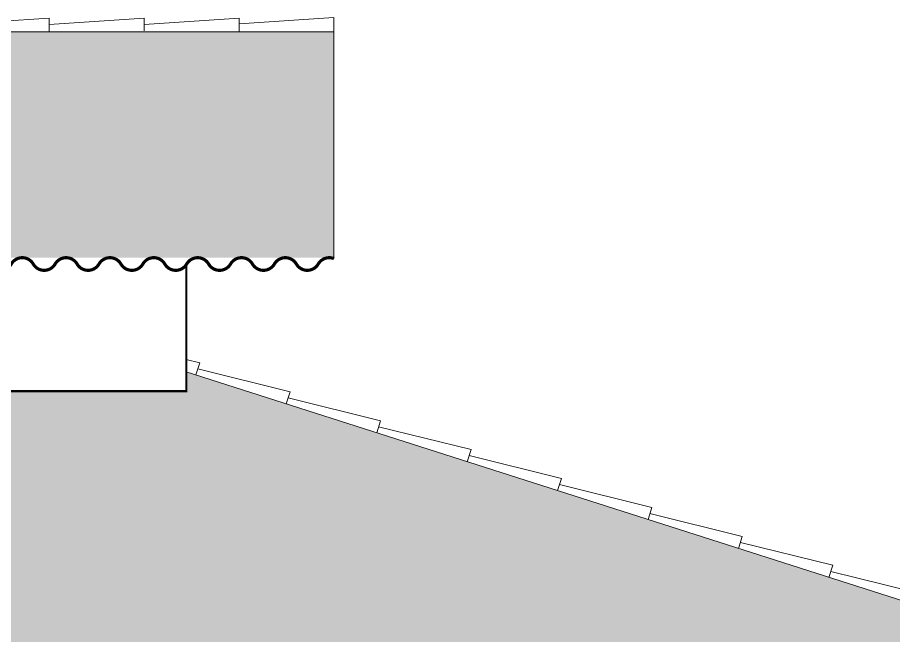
# Model space of a CAD drawing. Header units: millimetres. Extents: x 319 to 362.3, y 126.1 to 165.6.
# Drawn here: x 325.489 to 329.641, y 162.601 to 165.532 of the extents above; entities that cross this region are included whole.
import ezdxf

# ---------------------------------------------------------------- set-up
doc = ezdxf.new("R2010")
doc.units = ezdxf.units.MM
doc.header["$LTSCALE"] = 0.02
doc.header["$MEASUREMENT"] = 0
doc.layers.add('Telhado', color=23, linetype='Continuous', lineweight=18)
pattern_1 = [(0, (13.43654, 62.52342), (0.2, 0.1), [0.0125, -0.1125, 0.0125, -0.0625]), (0, (13.48654, 62.57342), (0.2, 0.1), [0.0375, -0.1625]), (0, (13.48654, 62.58592), (0.2, 0.1), [0.0375, -0.0625, 0.0375, -0.0625]), (0, (13.58654, 62.59842), (0.2, 0.1), [0.0375, -0.1625]), (90, (13.43654, 62.52342), (-0.2, 0.1), [0.0125, -0.0875]), (90, (13.44904, 62.52342), (-0.2, 0.1), [0.0125, -0.0875]), (90, (13.56154, 62.52342), (-0.2, 0.1), [0.0125, -0.0875]), (90, (13.57404, 62.52342), (-0.2, 0.1), [0.0125, -0.0875]), (45, (13.449035, 62.560925), (1e-17, 0.1), [0.01767767, -0.26516504]), (135, (13.561535, 62.560925), (1e-17, 0.1), [0.01767767, -0.26516504]), (26.56505, (13.461535, 62.560925), (-5e-12, 0.1), [0.02795085, -0.19565595]), (26.56505, (13.461535, 62.573425), (-5e-12, 0.1), [0.02795085, -0.19565595]), (26.56505, (13.424035, 62.585925), (-5e-12, 0.1), [0.02541, -0.1981968]), (26.56505, (13.424035, 62.598425), (-5e-12, 0.1), [0.02795085, -0.19565595]), (63.434949, (13.436535, 62.535925), (5e-12, 0.1), [0.02795085, -0.419262745]), (63.434949, (13.449035, 62.535925), (5e-12, 0.1), [0.02795085, -0.419262745]), (116.565051, (13.561535, 62.535925), (-5e-12, 0.1), [0.02795085, -0.419262745]), (116.565051, (13.574035, 62.535925), (-5e-12, 0.1), [0.02795085, -0.419262745]), (153.43495, (13.549035, 62.560925), (5e-12, 0.1), [0.02795085, -0.19565595]), (153.43495, (13.549035, 62.573425), (5e-12, 0.1), [0.02795085, -0.19565595]), (153.43495, (13.586535, 62.585925), (5e-12, 0.1), [0.02541, -0.1981968]), (153.43495, (13.586535, 62.598425), (5e-12, 0.1), [0.02795085, -0.19565595]), (80.537678, (13.436535, 62.535925), (-4e-14, 0.1), [0.1140518, -1.102500706]), (99.462322, (13.574035, 62.535925), (4e-14, 0.1), [0.1140518, -1.102500706])]

msp = doc.modelspace()

# ---------------------------------------------------------------- hatches: boundary and pattern name
at = {"layer": 'Telhado', "ltscale": 0.3}
h = msp.add_hatch(dxfattribs=at)
h.set_pattern_fill('SPANISH1', color=256, scale=0.1, style=0, pattern_type=2)
h.set_pattern_definition(pattern_1)
h.paths.add_polyline_path([(326.98926, 165.46434), (326.98926, 164.39235), (320.18926, 164.39235), (320.18926, 164.57813), (320.33926, 164.57813), (320.33926, 165.46434)])
h = msp.add_hatch(dxfattribs=at)
h.set_pattern_fill('SPANISH1', color=256, scale=0.1, style=0, pattern_type=2)
h.set_pattern_definition(pattern_1)
h.paths.add_polyline_path([(320.34016, 163.75956), (320.34016, 162.16325), (320.18926, 162.16325), (320.19016, 161.96487), (327.90329, 161.96108), (326.39355, 162.46458), (326.41218, 162.5225), (330.44075, 162.5225), (326.28926, 163.8514), (326.28926, 163.75956)])

# ---------------------------------------------------------------- linework, layer by layer
at = {"layer": 'Telhado', "linetype": 'Continuous'}
for p, q in [((325.63926, 165.52921), (325.18926, 165.49921)), ((325.63926, 165.52921), (325.63926, 165.46677)), ((325.63926, 165.52921), (325.63926, 165.46921)), ((326.08926, 165.52921), (325.63926, 165.49921)), ((326.08926, 165.52921), (326.08926, 165.46921)), ((326.53926, 165.52921), (326.08926, 165.49921)), ((326.98926, 165.53164), (326.53926, 165.50164)), ((326.53926, 165.52921), (326.53926, 165.46434)), ((326.98926, 165.53164), (326.98926, 164.38836)), ((326.98926, 165.46434), (320.33926, 165.46434)), ((326.35304, 163.89399), (326.28926, 163.90981)), ((326.35304, 163.89399), (326.33475, 163.83685)), ((330.62066, 162.46536), (326.28926, 163.8514)), ((326.78163, 163.75684), (326.34389, 163.86542)), ((326.78163, 163.75684), (326.76334, 163.6997)), ((327.21022, 163.61969), (326.77248, 163.72827)), ((327.21022, 163.61969), (327.19193, 163.56255)), ((327.63881, 163.48254), (327.20107, 163.59112)), ((327.63881, 163.48254), (327.62052, 163.4254)), ((328.0674, 163.3454), (327.62967, 163.45397)), ((328.0674, 163.3454), (328.04911, 163.28825)), ((328.49599, 163.20825), (328.05826, 163.31682)), ((328.49599, 163.20825), (328.4777, 163.1511)), ((328.92458, 163.0711), (328.48685, 163.17967)), ((328.92458, 163.0711), (328.90629, 163.01395)), ((329.35317, 162.93395), (328.91544, 163.04252)), ((329.35317, 162.93395), (329.33489, 162.8768)), ((329.78176, 162.7968), (329.34403, 162.90538))]:
    msp.add_line(p, q, dxfattribs=at)
at = {"layer": 'Telhado', "ltscale": 5, "const_width": 0.015}
msp.add_lwpolyline([(324.7246, 164.37328, -0.0543401), (324.73228, 164.36279, 0.5773503), (324.83621, 164.36279, -0.5773503), (324.94013, 164.36279, 0.5773503), (325.04405, 164.36279, -0.5773503), (325.14798, 164.36279, 0.5773503), (325.2519, 164.36279, -0.5773503), (325.35582, 164.36279, 0.5773503), (325.45975, 164.36279, -0.5773503), (325.56367, 164.36279, 0.5773503), (325.66759, 164.36279, -0.5773503), (325.77151, 164.36279, 0.5773503), (325.87544, 164.36279, -0.5773503), (325.97936, 164.36279, 0.5773503), (326.08328, 164.36279, -0.5773503), (326.18721, 164.36279, 0.5773503), (326.29113, 164.36279, -0.5773503), (326.39505, 164.36279, 0.5773503), (326.49898, 164.36279, -0.5773503), (326.6029, 164.36279, 0.5773503), (326.70682, 164.36279, -0.5773503), (326.81075, 164.36279, 0.5773503), (326.91467, 164.36279, -0.3746636), (326.98926, 164.38836, -0.3746636)], format="xyb", dxfattribs=at)
at = {"layer": 'Telhado', "ltscale": 5, "const_width": 0.01}
msp.add_lwpolyline([(326.28926, 164.35976), (326.28926, 163.75956), (320.34016, 163.75956)], dxfattribs=at)

doc.saveas('drawing.dxf')
